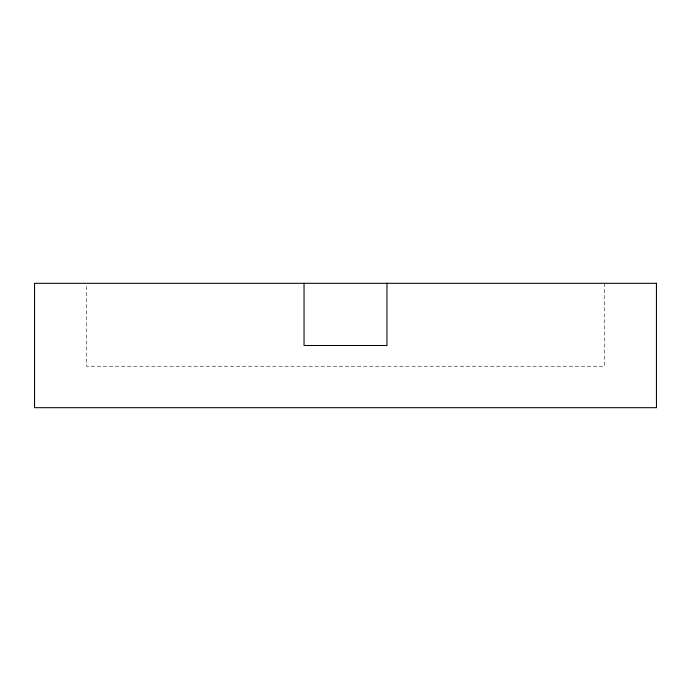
<?xml version="1.0" encoding="UTF-8"?>
<svg xmlns="http://www.w3.org/2000/svg" width="691" height="691" viewBox="0 0 691 691"><rect width="100%" height="100%" fill="white"/><g stroke="black" fill="none" stroke-linecap="round" stroke-linejoin="round"><path stroke-width="0.52" stroke-dasharray="3.46 2.59" d="M604.625 283.31L604.625 366.23L86.375 366.23L86.375 285.461"/><path stroke-width="1.04" d="M386.96 283.31L386.96 345.5L304.04 345.5L304.04 283.31M656.45 283.31L34.55 283.31L34.55 407.69L656.45 407.69L656.45 283.31"/></g></svg>
